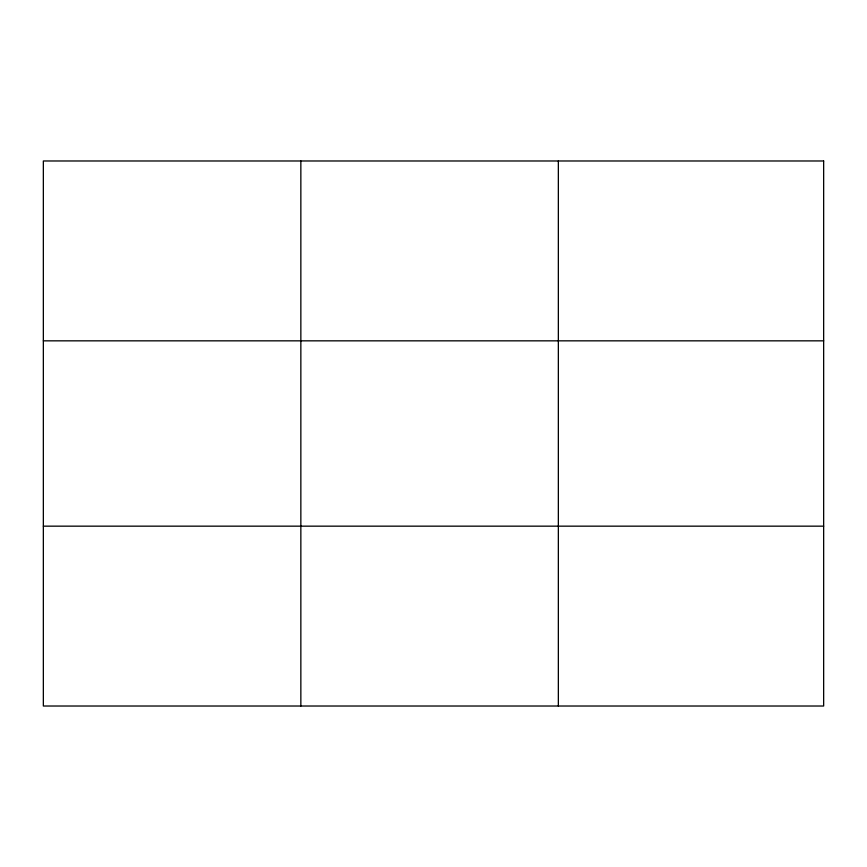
<?xml version="1.0" encoding="UTF-8"?>
<svg xmlns="http://www.w3.org/2000/svg" width="867" height="867" viewBox="0 0 867 867"><rect width="100%" height="100%" fill="white"/><g stroke="black" fill="none" stroke-linecap="round" stroke-linejoin="round"><path stroke-width="1.3" d="M300.849 706.02L300.849 160.98M558.348 706.02L558.348 160.98M43.35 340.839L823.65 340.839M43.35 526.161L823.65 526.161M823.65 160.98L823.65 706.02L43.35 706.02L43.35 160.98L823.65 160.98"/></g></svg>
